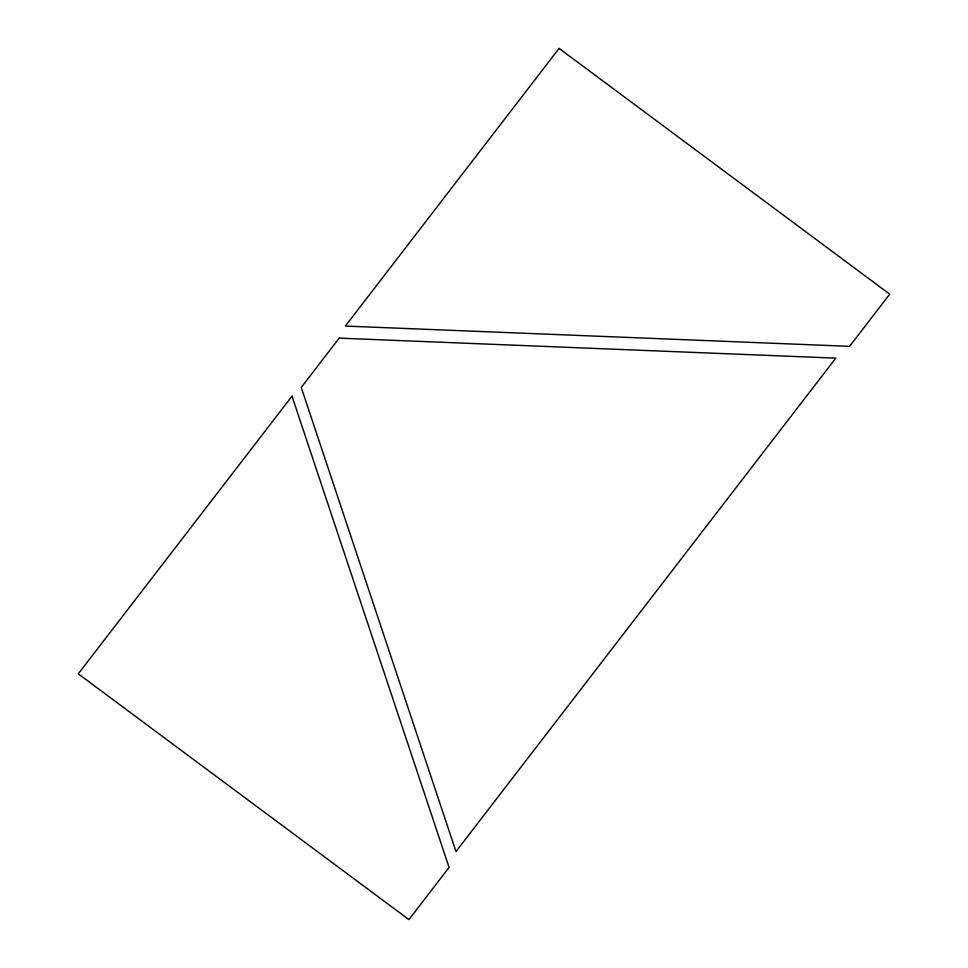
<?xml version="1.0" encoding="UTF-8"?>
<svg xmlns="http://www.w3.org/2000/svg" width="968" height="968" viewBox="0 0 968 968"><rect width="100%" height="100%" fill="white"/><g stroke="black" fill="none" stroke-linecap="round" stroke-linejoin="round"><path stroke-width="1.45" d="M559.081 48.4L345.358 326.059L849.565 346.35L889.725 294.175L559.081 48.4M292.009 396.166L78.275 673.825L408.919 919.6L449.079 867.425L292.009 396.166M339.199 338.135L301.254 387.43L455.976 851.55L835.783 358.136L339.199 338.135"/></g></svg>
